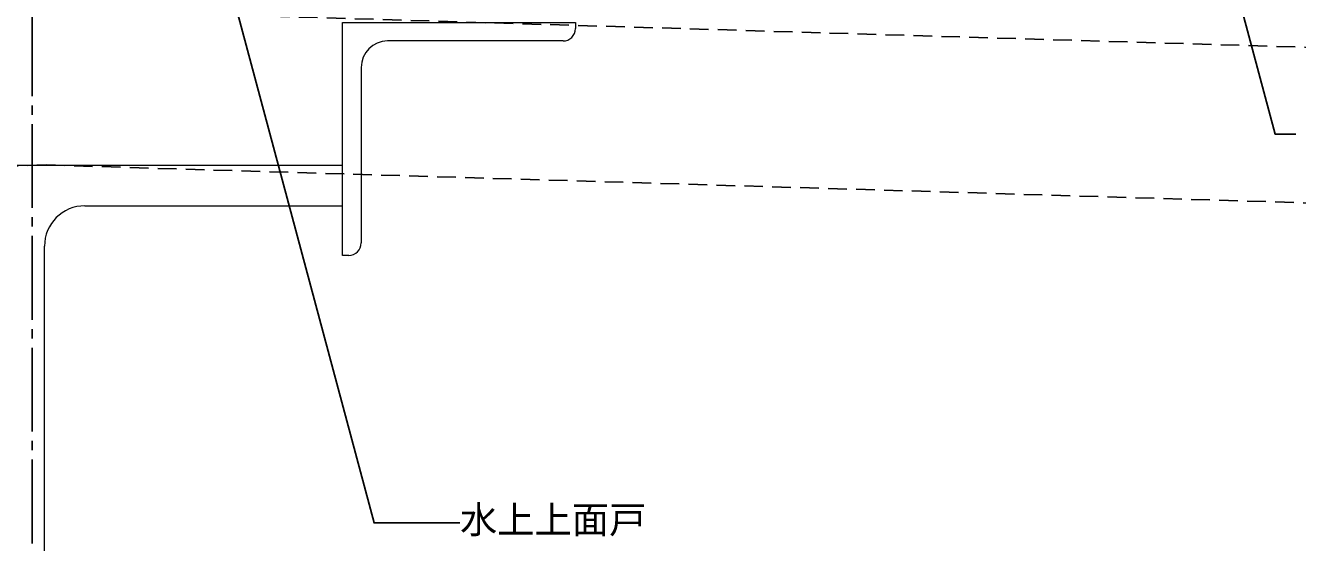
# Model space of a CAD drawing. Units: millimetres at full size, sheet at 1:3; details may follow other scales. Extents: x -1263 to 1258, y -891 to 1034.
# Drawn here: x -3.6 to 406.1, y -191.7 to -25.3 of the extents above; entities that cross this region are included whole.
import ezdxf
from ezdxf.enums import TextEntityAlignment as Align

# ---------------------------------------------------------------- set-up
doc = ezdxf.new("R2010")
doc.units = ezdxf.units.MM
doc.header["$LTSCALE"] = 3
doc.linetypes.add('CHAIN2', pattern=[12, 9, -1, 1, -1])
doc.linetypes.add('DASHED2', pattern=[3, 2, -1])
for name, color, linetype, lineweight in [('0-4_寸法線1', 5, 'Continuous', 25), ('0-6_名称1', 5, 'Continuous', 25), ('4-3_H鋼2', 12, 'DASHED2', 25), ('4-5_C鋼1', 2, 'Continuous', 18)]:
    doc.layers.add(name, color=color, linetype=linetype, lineweight=lineweight)
doc.styles.add('ＭＳ ゴシック', font='')
doc.styles.get('ＭＳ ゴシック').set_extended_font_data('MS Gothic')

msp = doc.modelspace()

# ---------------------------------------------------------------- linework, layer by layer
at = {"layer": '0-4_寸法線1', "linetype": 'CHAIN2'}
msp.add_line((-1.5, 699), (-1.5, -619.534), dxfattribs=at)
at = {"layer": '0-6_名称1'}
for points in [[(357.214, 95.24), (398.884, -60.274), (405.571, -60.274)], [(47.03, 44.555), (108.634, -185.355), (136.317, -185.355)]]:
    msp.add_lwpolyline(points, dxfattribs=at)
at = {"layer": '4-3_H鋼2'}
for p, q in [((3.49, -20.156), (1072.952, -52.24)), ((3.011, -70.181), (-1075.952, -102.549)), ((3.011, -70.181), (1072.952, -102.279))]:
    msp.add_line(p, q, dxfattribs=at)
at = {"layer": '4-5_C鋼1'}
for p, q in [((169.5, -30.283), (113, -30.283)), ((104.5, -38.783), (104.5, -95.283)), ((2.5, -444.316), (2.5, -96.316)), ((100.5, -99.283), (98.5, -99.283))]:
    msp.add_line(p, q, dxfattribs=at)
for points in [[(98.5, -99.283), (98.5, -24.283), (173.5, -24.283), (173.5, -26.283)], [(15.5, -83.316), (98.5, -83.316), (98.5, -70.316), (-101.5, -70.316), (-101.5, -83.316), (-18.5, -83.316)]]:
    msp.add_lwpolyline(points, dxfattribs=at)
for centre, radius, start, end in [((169.5, -26.283), 4, 270, 0), ((113, -38.783), 8.5, 90, 180), ((15.5, -96.316), 13, 90, 180), ((100.5, -95.283), 4, 270, 0)]:
    msp.add_arc(centre, radius, start, end, dxfattribs=at)

# ---------------------------------------------------------------- texts
at = {"layer": '0-6_名称1', "style": 'ＭＳ ゴシック'}
msp.add_text('水上上面戸\u3000\u3000\u3000\u3000', height=8.798, dxfattribs=at).set_placement((136.317, -191.355), align=Align.BOTTOM_LEFT)

doc.saveas('drawing.dxf')
